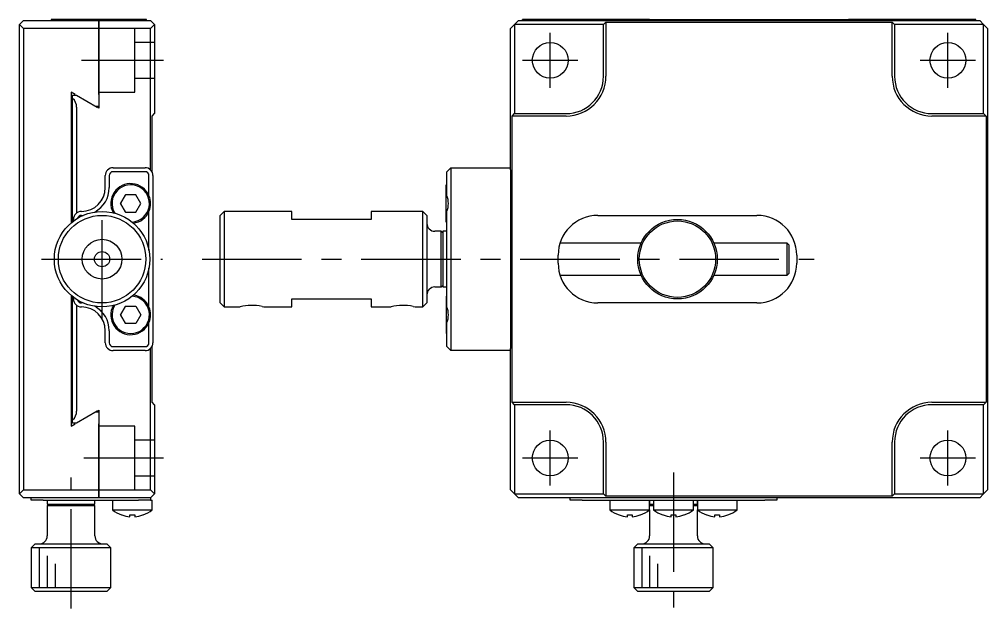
# Model space of a CAD drawing. Extents: x 16 to 273, y -1 to 148.
# Drawn here: x 151.5 to 273.2, y 46.9 to 121 of the extents above; entities that cross this region are included whole.
import ezdxf

# ---------------------------------------------------------------- set-up
doc = ezdxf.new("R2010")
doc.units = 0
doc.header["$LTSCALE"] = 10
doc.linetypes.add('CENTER', pattern=[2, 1.25, -0.25, 0.25, -0.25])
doc.linetypes.add('DASHED', pattern=[3.5, 2, -1.5])
doc.layers.get('0').update_dxf_attribs({"linetype": 'CONTINUOUS'})
doc.layers.add('CENTER', color=1, linetype='CENTER')

msp = doc.modelspace()

# ---------------------------------------------------------------- linework, layer by layer
at = {"color": 7, "linetype": 'CONTINUOUS'}
for p, q in [((151.5, 120.3), (152, 120.8)), ((152, 120.8), (161.5, 120.8)), ((155.5, 120.95), (155.5, 120.8)), ((161.5, 120.95), (155.5, 120.95)), ((161.5, 120.8), (161.5, 120.95)), ((167.5, 120.95), (161.5, 120.95)), ((161.5, 120.8), (161.5, 120.95)), ((161.5, 120.8), (161.5, 119.8)), ((161.5, 119.8), (161.5, 120.8)), ((161.5, 120.8), (168, 120.8)), ((167.5, 120.8), (167.5, 120.95)), ((168, 120.8), (168.5, 120.3)), ((214.25, 120.8), (213.75, 120.3)), ((214.25, 120.8), (272.25, 120.8)), ((214.75, 120.8), (214.75, 120.95)), ((230.75, 120.95), (214.75, 120.95)), ((224.95, 120.3), (225.25, 120.6)), ((225.25, 120.6), (261.25, 120.6)), ((225.25, 120.6), (225.25, 113.8)), ((230.75, 120.8), (230.75, 120.95)), ((230.76, 120.95), (231.25, 120.95)), ((231.25, 120.95), (232.25, 120.95)), ((232.25, 120.95), (233.25, 120.95)), ((233.25, 120.95), (234.25, 120.95)), ((234.25, 120.95), (235.25, 120.95)), ((235.25, 120.95), (236.25, 120.95)), ((236.25, 120.95), (237.25, 120.95)), ((237.25, 120.95), (238.25, 120.95)), ((238.25, 120.95), (239.25, 120.95)), ((239.25, 120.95), (240.25, 120.95)), ((240.25, 120.95), (241.25, 120.95)), ((241.25, 120.95), (242.25, 120.95)), ((242.25, 120.95), (243.25, 120.95)), ((243.25, 120.95), (244.25, 120.95)), ((244.25, 120.95), (245.25, 120.95)), ((245.25, 120.95), (246.25, 120.95)), ((246.25, 120.95), (247.25, 120.95)), ((247.25, 120.95), (248.25, 120.95)), ((248.25, 120.95), (249.25, 120.95)), ((249.25, 120.95), (250.25, 120.95)), ((250.25, 120.95), (251.25, 120.95)), ((251.25, 120.95), (252.25, 120.95)), ((252.25, 120.95), (253.25, 120.95)), ((253.25, 120.95), (254.25, 120.95)), ((254.25, 120.95), (255.25, 120.95)), ((255.25, 120.95), (255.74, 120.95)), ((255.75, 120.8), (255.75, 120.95)), ((271.75, 120.95), (255.75, 120.95)), ((261.25, 120.6), (261.55, 120.3)), ((261.25, 113.8), (261.25, 120.6)), ((271.75, 120.8), (271.75, 120.95)), ((272.75, 120.3), (272.25, 120.8)), ((152, 119.8), (151.5, 120.3)), ((151.5, 61.3), (151.5, 120.3)), ((161.5, 119.8), (152, 119.8)), ((152, 119.8), (152, 61.8)), ((161.5, 111.5), (161.5, 119.8)), ((161.5, 119.8), (161.5, 111.5)), ((168, 119.8), (161.5, 119.8)), ((168.5, 120.3), (168, 119.8)), ((168, 102.014143), (168, 119.8)), ((168.5, 120.3), (168.5, 109.1)), ((213.75, 120.3), (213.25, 119.8)), ((213.25, 102.014143), (213.25, 119.8)), ((224.95, 120.3), (213.75, 120.3)), ((213.75, 120.3), (213.75, 109.1)), ((224.95, 113.8), (224.95, 120.3)), ((272.75, 120.3), (261.55, 120.3)), ((261.55, 120.3), (261.55, 113.8)), ((272.75, 109.1), (272.75, 120.3)), ((273.25, 119.8), (272.75, 120.3)), ((273.25, 119.8), (273.25, 61.8)), ((158.519615, 111.5), (158, 111.8)), ((158, 111.8), (158, 95.359605)), ((158.2, 111.018034), (158.2, 111.4)), ((158.2, 111.4), (158.69282, 111.4)), ((158.2, 95.523346), (158.2, 111.018034)), ((158.693212, 111.4), (161.291288, 109.9)), ((161.5, 111.5), (161.5, 109.7795)), ((158.7, 109.9), (158.7, 96.6)), ((161.5, 110), (161.118083, 110)), ((161.5, 109.7795), (161.291288, 109.9)), ((168.2, 108.8), (168.5, 109.1)), ((168.2, 101.73589), (168.2, 108.8)), ((213.45, 108.8), (213.75, 109.1)), ((213.45, 72.8), (213.45, 108.8)), ((220.25, 108.8), (213.45, 108.8)), ((213.75, 109.1), (220.25, 109.1)), ((266.25, 109.1), (272.75, 109.1)), ((273.05, 108.8), (266.25, 108.8)), ((272.75, 109.1), (273.05, 108.8)), ((273.05, 108.8), (273.05, 72.8)), ((163.3, 102.3), (167.3, 102.3)), ((205.25, 101.8), (205.75, 102.3)), ((205.75, 102.3), (205.75, 101.3)), ((205.75, 102.3), (213.25, 102.3)), ((162.3, 99.8), (162.3, 101.3)), ((162.8, 101.3), (162.8, 99.8)), ((167.3, 101.8), (163.3, 101.8)), ((167.8, 98.779796), (167.8, 101.3)), ((168.3, 101.3), (168.3, 80.3)), ((205.25, 101.3), (205.25, 101.8)), ((205.25, 98.779796), (205.25, 101.3)), ((205.75, 101.3), (205.75, 80.3)), ((213.25, 102.014143), (213.25, 101.3)), ((213.25, 101.3), (213.25, 80.3)), ((205.15, 95.45), (205.15, 100.15)), ((205.25, 100.15), (205.15, 100.15)), ((164.864915, 98.9), (164.229829, 97.8)), ((164.229829, 97.8), (164.864915, 98.9)), ((166.135085, 98.9), (164.864915, 98.9)), ((166.770171, 97.8), (166.135085, 98.9)), ((164.229829, 97.8), (164.864915, 96.7)), ((164.864915, 96.7), (164.229829, 97.8)), ((166.135085, 96.7), (166.770171, 97.8)), ((164.864915, 96.7), (166.135085, 96.7)), ((167.8, 91.890871), (167.8, 96.820204)), ((177.25, 96.8), (176.75, 96.3)), ((176.75, 85.3), (176.75, 96.3)), ((177.25, 96.8), (177.25, 84.8)), ((185.75, 96.8), (177.25, 96.8)), ((185.75, 95.8), (185.75, 96.8)), ((195.75, 96.8), (195.75, 95.8)), ((202.25, 96.8), (195.75, 96.8)), ((202.25, 84.8), (202.25, 96.8)), ((202.75, 96.3), (202.25, 96.8)), ((202.75, 96.3), (202.75, 85.3)), ((205.25, 84.779796), (205.25, 96.820204)), ((224.25, 96.3), (244.25, 96.3)), ((158.2, 95.8), (158, 95.8)), ((158.3, 95.6), (158.3, 95.8)), ((195.75, 95.8), (185.75, 95.8)), ((205.15, 95.45), (205.25, 95.45)), ((204.55, 94.3), (203.75, 94.3)), ((204.55, 87.3), (204.55, 94.3)), ((204.75, 94.1), (204.55, 94.3)), ((204.75, 94.3), (204.75, 87.3)), ((205.25, 94.3), (204.75, 94.3)), ((229.667403, 92.8), (219.480304, 92.8)), ((238.832944, 92.8), (238.832611, 92.8)), ((248.05, 92.8), (238.832964, 92.8)), ((248.05, 88.8), (248.05, 92.8)), ((248.25, 92.6), (248.05, 92.8)), ((248.25, 92.6), (248.25, 89)), ((219.25, 90.3), (219.25, 91.3)), ((249.25, 91.3), (249.25, 90.3)), ((167.8, 84.779796), (167.8, 89.709129)), ((248.05, 88.8), (248.25, 89)), ((219.480304, 88.8), (229.667091, 88.8)), ((229.667111, 88.8), (229.667336, 88.8)), ((238.832711, 88.8), (238.832902, 88.8)), ((238.832921, 88.8), (248.05, 88.8)), ((203.75, 87.3), (204.55, 87.3)), ((204.55, 87.3), (204.75, 87.5)), ((204.75, 87.3), (205.25, 87.3)), ((158, 86.240395), (158, 69.8)), ((158, 85.8), (158.2, 85.8)), ((158.2, 70.581966), (158.2, 86.076654)), ((158.3, 85.8), (158.3, 86)), ((176.75, 85.3), (177.25, 84.8)), ((185.75, 84.8), (185.75, 85.8)), ((185.75, 85.8), (195.75, 85.8)), ((195.75, 85.8), (195.75, 84.8)), ((202.25, 84.8), (202.75, 85.3)), ((205.15, 86.15), (205.15, 81.45)), ((205.25, 86.15), (205.15, 86.15)), ((244.25, 85.3), (224.25, 85.3)), ((158.7, 85), (158.7, 71.7)), ((164.229829, 83.8), (164.864915, 84.9)), ((164.864915, 84.9), (164.229829, 83.8)), ((164.864915, 84.9), (166.135085, 84.9)), ((166.135085, 84.9), (166.770171, 83.8)), ((177.25, 84.8), (179.250005, 84.8)), ((182.011683, 84.855098), (182.249995, 84.8)), ((182.249534, 84.8), (182.249781, 84.8)), ((182.249781, 84.8), (182.249995, 84.8)), ((182.249995, 84.8), (185.75, 84.8)), ((195.75, 84.8), (198.250005, 84.8)), ((201.011683, 84.855098), (201.249995, 84.8)), ((201.249534, 84.8), (201.249781, 84.8)), ((201.249781, 84.8), (201.249995, 84.8)), ((201.249995, 84.8), (202.25, 84.8)), ((164.864915, 82.7), (164.229829, 83.8)), ((164.229829, 83.8), (164.864915, 82.7)), ((166.770171, 83.8), (166.135085, 82.7)), ((167.8, 80.3), (167.8, 82.820204)), ((205.25, 80.3), (205.25, 82.820204)), ((162.3, 80.3), (162.3, 81.8)), ((162.8, 81.8), (162.8, 80.3)), ((166.135085, 82.7), (164.864915, 82.7)), ((205.15, 81.45), (205.25, 81.45)), ((163.3, 79.8), (167.3, 79.8)), ((167.3, 79.3), (163.3, 79.3)), ((168, 61.8), (168, 79.585857)), ((168.2, 72.8), (168.2, 79.86411)), ((205.25, 79.8), (205.25, 80.3)), ((205.75, 79.3), (205.25, 79.8)), ((205.75, 80.3), (205.75, 79.3)), ((213.25, 79.3), (205.75, 79.3)), ((213.25, 80.3), (213.25, 79.585857)), ((213.25, 61.8), (213.25, 79.585857)), ((168.5, 72.5), (168.2, 72.8)), ((168.5, 72.5), (168.5, 61.3)), ((213.75, 72.5), (213.45, 72.8)), ((213.45, 72.8), (220.25, 72.8)), ((213.75, 72.5), (213.75, 61.3)), ((220.25, 72.5), (213.75, 72.5)), ((266.25, 72.8), (273.05, 72.8)), ((272.75, 72.5), (266.25, 72.5)), ((273.05, 72.8), (272.75, 72.5)), ((272.75, 61.3), (272.75, 72.5)), ((161.291288, 71.7), (158.693212, 70.2)), ((161.118083, 71.6), (161.5, 71.6)), ((161.291288, 71.7), (161.5, 71.8205)), ((161.5, 71.8205), (161.5, 70.1)), ((158, 69.8), (158.519615, 70.1)), ((158.2, 70.2), (158.2, 70.581966)), ((158.69282, 70.2), (158.2, 70.2)), ((161.5, 61.8), (161.5, 70.1)), ((161.5, 70.1), (161.5, 61.8)), ((224.95, 61.3), (224.95, 67.8)), ((225.25, 67.8), (225.25, 61)), ((261.25, 61), (261.25, 67.8)), ((261.55, 67.8), (261.55, 61.3)), ((151.5, 61.3), (152, 61.8)), ((152, 60.8), (151.5, 61.3)), ((152, 61.8), (161.5, 61.8)), ((161.5, 61.8), (161.5, 60.8)), ((161.5, 61.8), (168, 61.8)), ((161.5, 60.8), (161.5, 61.8)), ((168, 61.8), (168.5, 61.3)), ((168.5, 61.3), (168, 60.8)), ((213.25, 61.8), (213.75, 61.3)), ((213.75, 61.3), (214.25, 60.8)), ((213.75, 61.3), (224.95, 61.3)), ((225.25, 61), (224.95, 61.3)), ((261.25, 61), (225.25, 61)), ((261.55, 61.3), (261.25, 61)), ((261.55, 61.3), (272.75, 61.3)), ((272.25, 60.8), (272.75, 61.3)), ((272.75, 61.3), (273.25, 61.8)), ((161.5, 60.8), (152, 60.8)), ((153, 60.5), (153, 60.8)), ((154.5, 60.5), (153, 60.5)), ((154.5, 60.5), (166.5, 60.5)), ((155, 60.5), (155, 60)), ((155.2, 60), (155, 59.8)), ((155, 60), (155.2, 60)), ((155, 60), (161, 60)), ((161, 59.8), (155, 59.8)), ((155, 59.8), (155, 56)), ((160.8, 60), (160.993533, 60)), ((161, 59.8), (160.8, 60)), ((160.993533, 60), (161, 60)), ((161, 60), (161, 60.5)), ((161, 56), (161, 59.8)), ((168, 60.8), (161.5, 60.8)), ((163.2, 60.5), (163.2, 59.277501)), ((168, 60.5), (166.5, 60.5)), ((168, 60.8), (168, 60.5)), ((168, 60.5), (168.2, 60.5)), ((168.2, 59.277501), (168.2, 60.5)), ((222.25, 60.8), (214.25, 60.8)), ((220.75, 60.5), (220.75, 60.8)), ((222.25, 60.5), (220.75, 60.5)), ((245.25, 60.8), (222.25, 60.8)), ((245.25, 60.8), (222.25, 60.8)), ((222.25, 60.5), (227.270204, 60.5)), ((225.75, 60.5), (225.75, 59.277501)), ((227.270204, 60.5), (229.229796, 60.5)), ((229.229796, 60.5), (232.770204, 60.5)), ((230.75, 59.277501), (230.75, 60.5)), ((230.75, 60.5), (230.75, 60)), ((230.75, 60), (231.25, 60)), ((230.95, 60), (230.75, 59.8)), ((231.25, 59.8), (230.75, 59.8)), ((231.25, 60.5), (231.25, 59.277501)), ((232.770204, 60.5), (234.729796, 60.5)), ((234.729796, 60.5), (238.270204, 60.5)), ((236.25, 59.277501), (236.25, 60.5)), ((236.25, 60), (236.75, 60)), ((236.75, 59.8), (236.25, 59.8)), ((236.75, 59.8), (236.55, 60)), ((236.75, 60.5), (236.75, 59.277501)), ((236.75, 60), (236.75, 60.5)), ((238.270204, 60.5), (240.229796, 60.5)), ((240.229796, 60.5), (245.25, 60.5)), ((241.75, 59.277501), (241.75, 60.5)), ((272.25, 60.8), (245.25, 60.8)), ((246.75, 60.5), (245.25, 60.5)), ((246.75, 60.8), (246.75, 60.5)), ((163.2, 59.277501), (168.2, 59.277501)), ((164.35, 58.634698), (164.383755, 58.634698)), ((165.4, 58.634698), (166, 58.634698)), ((165.4, 58.422564), (165.4, 58.634698)), ((166, 58.634698), (166, 58.422564)), ((167.016245, 58.634698), (167.05, 58.634698)), ((225.75, 59.277501), (230.75, 59.277501)), ((226.9, 58.634698), (226.933755, 58.634698)), ((227.95, 58.634698), (228.55, 58.634698)), ((227.95, 58.422564), (227.95, 58.634698)), ((228.55, 58.634698), (228.55, 58.422564)), ((229.566245, 58.634698), (229.6, 58.634698)), ((230.75, 59.277501), (230.75, 56)), ((231.25, 59.277501), (236.25, 59.277501)), ((232.4, 58.634698), (232.433755, 58.634698)), ((233.45, 58.634698), (234.05, 58.634698)), ((233.45, 58.422564), (233.45, 58.634698)), ((234.05, 58.634698), (234.05, 58.422564)), ((235.066245, 58.634698), (235.1, 58.634698)), ((236.75, 59.277501), (241.75, 59.277501)), ((236.75, 56), (236.75, 59.277501)), ((237.9, 58.634698), (237.933755, 58.634698)), ((238.95, 58.634698), (239.55, 58.634698)), ((238.95, 58.422564), (238.95, 58.634698)), ((239.55, 58.634698), (239.55, 58.422564)), ((240.566245, 58.634698), (240.6, 58.634698)), ((153.5, 55), (153, 54.5)), ((153.5, 55), (162.5, 55)), ((163, 54.5), (162.5, 55)), ((229.25, 55), (228.75, 54.5)), ((229.25, 55), (238.25, 55)), ((238.75, 54.5), (238.25, 55)), ((163, 54.5), (153, 54.5)), ((153, 54.5), (153, 49.5)), ((163, 49.5), (163, 54.5)), ((238.75, 54.5), (228.75, 54.5)), ((228.75, 54.5), (228.75, 49.5)), ((238.75, 49.5), (238.75, 54.5)), ((153, 49.5), (163, 49.5)), ((153, 49.5), (153.5, 49)), ((162.5, 49), (153.5, 49)), ((162.5, 49), (163, 49.5)), ((228.75, 49.5), (233.75, 49.5)), ((228.75, 49.5), (229.25, 49)), ((233.75, 49), (229.25, 49)), ((233.75, 49.5), (238.75, 49.5)), ((238.25, 49), (233.75, 49)), ((238.25, 49), (238.75, 49.5))]:
    msp.add_line(p, q, dxfattribs=at)
at = {"color": 3, "linetype": 'DASHED'}
for p, q in [((166, 111.8), (166, 119.8)), ((168.5, 118.05), (166, 118.05)), ((166, 113.55), (168.5, 113.55)), ((161.5, 111.8), (166, 111.8)), ((166, 69.8), (161.5, 69.8)), ((166, 61.8), (166, 69.8)), ((168.5, 68.05), (166, 68.05)), ((166, 63.55), (168.5, 63.55))]:
    msp.add_line(p, q, dxfattribs=at)
at = {"color": 3, "linetype": 'CONTINUOUS'}
for p, q in [((238.832944, 92.799995), (238.832578, 92.799995)), ((229.667111, 88.800005), (229.667422, 88.800005)), ((238.832578, 88.800005), (238.832902, 88.800005)), ((163.399995, 84.990419), (163.399995, 84.990524)), ((154, 54.5), (154, 49.5)), ((229.75, 54.5), (229.75, 49.5)), ((155, 53.5), (155, 49.5)), ((156, 52.5), (156, 49.5)), ((230.75, 53.5), (230.75, 49.5)), ((231.75, 52.5), (231.75, 49.5))]:
    msp.add_line(p, q, dxfattribs=at)
at = {"color": 7, "linetype": 'CONTINUOUS'}
for centre, radius in [((218.25, 115.8), 2.25), ((268.25, 115.8), 2.25), ((161.9, 90.8), 6), ((161.9, 90.8), 5.5), ((234.25, 90.8), 5), ((234.25, 90.8), 4.8), ((161.9, 90.8), 2.5), ((161.9, 90.8), 0.950962), ((218.25, 65.8), 2.25), ((268.25, 65.8), 2.25)]:
    msp.add_circle(centre, radius, dxfattribs=at)
for centre, radius, start, end in [((220.25, 113.8), 4.7, 270, 0), ((220.25, 113.8), 5, 270, 0), ((266.25, 113.8), 5, 180, 270), ((266.25, 113.8), 4.7, 180, 270), ((157.2, 109.9), 1.5, 0, 48.189685), ((163.3, 101.3), 1, 90, 180), ((167.3, 101.3), 1, 0, 90), ((163.3, 101.3), 0.5, 90, 180), ((167.3, 101.3), 0.5, 0, 90), ((165.5, 97.8), 2.5, 23.073918, 207.708722), ((165.5, 97.8), 2.35, 274.46626, 211.101517), ((159.3, 99.8), 3, 270, 0), ((159.3, 99.8), 3.5, 298.660952, 0), ((165.5, 97.8), 2.5, 336.926082, 23.073918), ((202.95, 97.8), 2.5, 336.926082, 23.073918), ((159.3, 95.8), 1, 90, 180), ((159.3, 95.8), 0.5, 90, 162.402091), ((159.3, 99.8), 3.5, 270, 273.565885), ((165.5, 97.8), 2.5, 277.859055, 336.926082), ((224.25, 91.3), 5, 90, 180), ((244.25, 91.3), 5, 0, 90), ((203.75, 95.3), 1, 180, 270), ((224.25, 90.3), 5, 180, 270), ((244.25, 90.3), 5, 270, 0), ((203.75, 86.3), 1, 90, 180), ((159.3, 85.8), 1, 180, 270), ((159.3, 85.8), 0.5, 197.597909, 270), ((159.3, 81.8), 3.5, 86.434115, 90), ((165.5, 83.8), 2.35, 150.452368, 85.53374), ((165.5, 83.8), 2.5, 23.073918, 82.140945), ((159.3, 81.8), 3, 0, 90), ((159.3, 81.8), 3.5, 0, 61.339048), ((165.5, 83.8), 2.5, 152.291278, 336.926082), ((165.5, 83.8), 2.35, 148.898483, 150.452368), ((165.5, 83.8), 2.5, 336.926082, 23.073918), ((180.746854, 79.012785), 5.977659, 77.784299, 104.50161), ((199.746854, 79.012785), 5.977659, 77.784299, 104.50161), ((202.95, 83.8), 2.5, 336.926082, 23.073918), ((163.3, 80.3), 1, 180, 270), ((163.3, 80.3), 0.5, 180, 270), ((167.3, 80.3), 0.5, 270, 0), ((167.3, 80.3), 1, 270, 0), ((220.25, 67.8), 5, 0, 90), ((220.25, 67.8), 4.7, 0, 90), ((266.25, 67.8), 5, 90, 180), ((266.25, 67.8), 4.7, 90, 180), ((157.2, 71.7), 1.5, 311.810315, 0), ((165.7, 62.4), 4, 231.317813, 250.275366), ((165.7, 62.4), 3.988734, 250.731797, 265.686606), ((165.7, 62.4), 3.988734, 274.313394, 289.268203), ((165.7, 62.4), 4, 289.724634, 308.682187), ((228.25, 62.4), 4, 231.317813, 250.275366), ((228.25, 62.4), 3.988734, 250.731797, 265.686606), ((228.25, 62.4), 3.988734, 274.313394, 289.268203), ((228.25, 62.4), 4, 289.724634, 308.682187), ((233.75, 62.4), 4, 231.317813, 250.275366), ((233.75, 62.4), 3.988734, 250.731797, 265.686606), ((233.75, 62.4), 3.988734, 274.313394, 289.268203), ((233.75, 62.4), 4, 289.724634, 308.682187), ((239.25, 62.4), 4, 231.317813, 250.275366), ((239.25, 62.4), 3.988734, 250.731797, 265.686606), ((239.25, 62.4), 3.988734, 274.313394, 289.268203), ((239.25, 62.4), 4, 289.724634, 308.682187), ((154, 56), 1, 270, 0), ((162, 56), 1, 180, 270), ((229.75, 56), 1, 270, 0), ((237.75, 56), 1, 180, 270)]:
    msp.add_arc(centre, radius, start, end, dxfattribs=at)
at = {"layer": 'CENTER', "color": 1, "linetype": 'CENTER'}
for p, q in [((218.25, 112.325), (218.25, 119.275)), ((268.25, 112.325), (268.25, 119.275)), ((159.3, 115.8), (169.625, 115.8)), ((214.775, 115.8), (221.725, 115.8)), ((264.775, 115.8), (271.725, 115.8)), ((161.9, 83.2), (161.9, 98.4)), ((154.3, 90.8), (169.5, 90.8)), ((174.49, 90.8), (251.43, 90.8)), ((218.25, 62.325), (218.25, 69.275)), ((268.25, 62.325), (268.25, 69.275)), ((159.62, 65.8), (169.625, 65.8)), ((214.775, 65.8), (221.725, 65.8)), ((264.775, 65.8), (271.725, 65.8)), ((158, 46.86), (158, 63.35)), ((233.75, 63.99), (233.75, 47.02))]:
    msp.add_line(p, q, dxfattribs=at)

doc.saveas('drawing.dxf')
